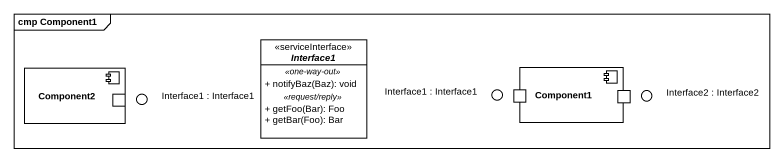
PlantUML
@startuml
mainframe cmp Component1
allowmixing
hide circle
hide empty members
skinparam classAttributeIconSize 0
component Component2 {
  port " " as port1 <<requestPoint>>
}
interface Interface1 <<serviceInterface>> {
  .. <<one-way-out>> ..
  + notifyBaz(Baz): void
  .. <<request/reply>> ..
  + getFoo(Bar): Foo
  + getBar(Foo): Bar
}
component Component1 {
  port " " as port2 <<servicePoint>>
  port " " as port3
}
() "Interface1 : Interface1" as Interface1_2
() "Interface1 : Interface1" as Interface1_3
() "Interface2 : Interface2" as Interface2
@enduml
